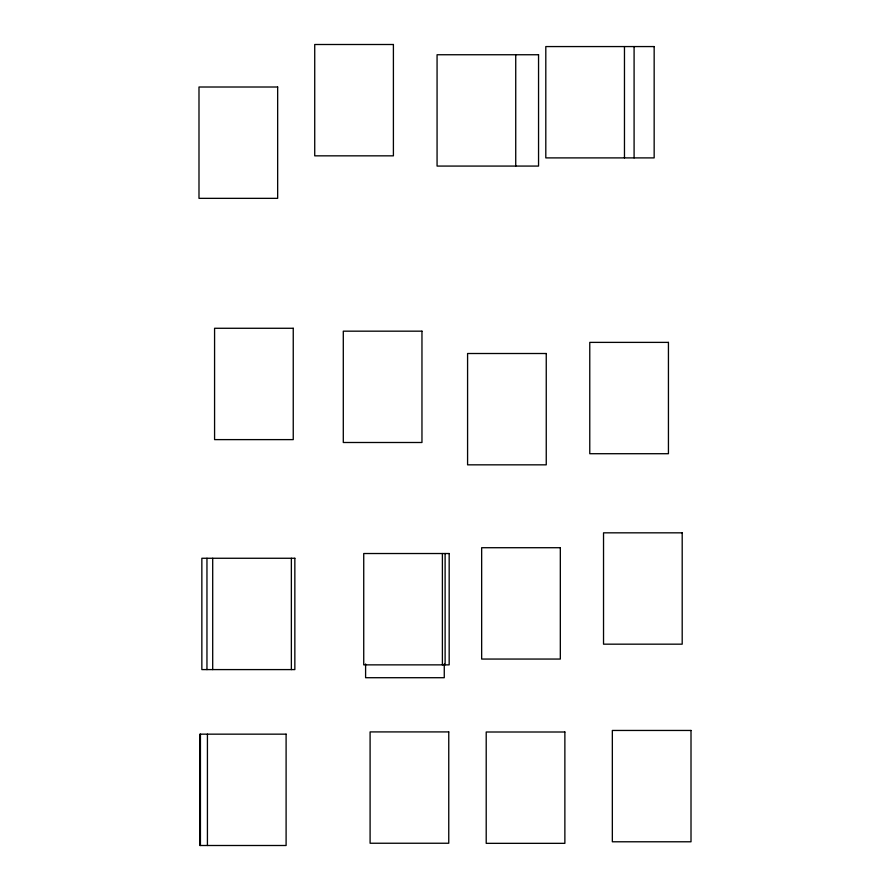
<?xml version="1.0" encoding="UTF-8"?>
<svg xmlns="http://www.w3.org/2000/svg" width="890" height="890" viewBox="0 0 890 890"><rect width="100%" height="100%" fill="white"/><g stroke="black" fill="none" stroke-linecap="round" stroke-linejoin="round"><path stroke-width="1.33" d="M634.092 46.569L634.092 157.897M624.469 46.569L624.469 157.897M515.733 54.746L515.733 166.074M445.111 553.524L445.111 664.863M444.266 663.962L444.266 677.713L365.601 677.713L365.601 663.962M442.397 553.524L442.397 664.863M291.364 558.264L291.364 669.591M212.699 558.264L212.699 669.591M207.426 734.161L207.426 845.5M206.958 558.264L206.958 669.591M200.428 734.161L200.428 845.5M393.402 44.5L314.726 44.5L314.726 155.839L393.402 155.839L393.402 44.5M654.161 46.569L545.804 46.569L545.804 157.897L654.161 157.897L654.161 46.569M538.55 54.746L437.068 54.746L437.068 166.074L538.55 166.074L538.55 54.746M277.658 87.009L198.993 87.009L198.993 198.348L277.658 198.348L277.658 87.009M293.244 328.276L214.579 328.276L214.579 439.616L293.244 439.616L293.244 328.276M421.96 331.169L343.295 331.169L343.295 442.497L421.96 442.497L421.96 331.169M668.435 342.383L589.77 342.383L589.77 453.711L668.435 453.711L668.435 342.383M546.249 353.508L467.584 353.508L467.584 464.836L546.249 464.836L546.249 353.508M682.196 532.832L603.531 532.832L603.531 644.171L682.196 644.171L682.196 532.832M560.322 547.717L481.657 547.717L481.657 659.056L560.322 659.056L560.322 547.717M449.172 553.524L363.732 553.524L363.732 664.863L449.172 664.863L449.172 553.524M294.846 558.264L201.852 558.264L201.852 669.591L294.846 669.591L294.846 558.264M691.007 730.456L612.342 730.456L612.342 841.784L691.007 841.784L691.007 730.456M448.76 731.914L370.095 731.914L370.095 843.242L448.76 843.242L448.76 731.914M564.872 732.003L486.207 732.003L486.207 843.342L564.872 843.342L564.872 732.003M286.102 734.161L199.838 734.161L199.838 845.5L286.102 845.5L286.102 734.161"/></g></svg>
